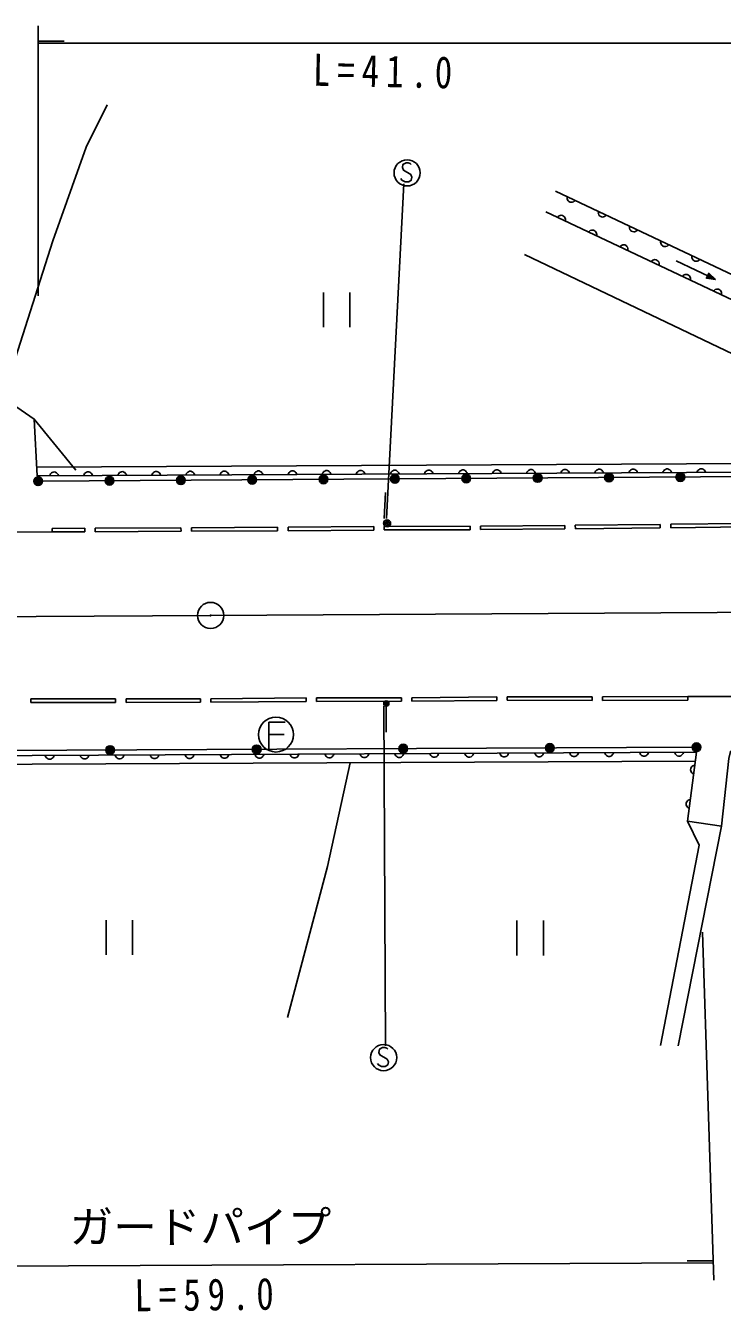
# Model space of a CAD drawing. Units: millimetres, scale not verified. Extents: x 40000 to 680000, y 20000 to 380000.
# Drawn here: x 359589 to 399513, y 241108 to 314805 of the extents above; entities that cross this region are included whole.
import ezdxf
from ezdxf.enums import TextEntityAlignment as Align

# ---------------------------------------------------------------- set-up
doc = ezdxf.new("R2010")
doc.units = ezdxf.units.MM
doc.header["$LTSCALE"] = 1000
doc.layers.add('M-BGD', color=7, linetype='Continuous', lineweight=25)
doc.styles.add('ＭＳ ゴシック', font='')
doc.styles.get('ＭＳ ゴシック').set_extended_font_data('MS Gothic')

msp = doc.modelspace()

# ---------------------------------------------------------------- linework, layer by layer
at = {"layer": 'M-BGD'}
for p, q in [((360301, 299314), (360301, 314805)), ((360301, 313925), (361801, 313925)), ((360301, 313805), (401200, 313805)), ((380259, 286549), (381264, 305732)), ((396864, 301329), (399124, 300260)), ((376650, 299519), (376650, 297519)), ((378170, 297519), (378170, 299519)), ((360236, 289007), (360078, 292253)), ((401274, 289708), (360212, 289495)), ((401241, 289208), (360236, 289007)), ((401200, 288957), (360301, 288696)), ((380140, 286556), (380218, 288054)), ((361105, 285991), (362976, 285993)), ((361105, 285991), (361105, 285791)), ((362977, 285793), (362976, 285993)), ((363575, 285994), (368488, 286024)), ((363575, 285994), (363577, 285794)), ((368488, 286024), (368490, 285824)), ((369089, 286028), (374023, 286052)), ((369090, 285828), (369089, 286028)), ((374023, 286052), (374024, 285852)), ((374623, 286055), (379537, 286095)), ((374623, 286055), (374624, 285855)), ((379537, 286095), (379538, 285895)), ((380138, 286100), (385055, 286114)), ((380138, 286100), (380138, 285900)), ((385055, 286114), (385055, 285914)), ((385653, 286116), (390490, 286160)), ((385653, 286116), (385655, 285916)), ((385655, 285916), (390492, 285960)), ((390490, 286160), (390492, 285960)), ((391090, 286165), (395959, 286216)), ((391090, 286165), (391092, 285965)), ((391092, 285965), (395961, 286016)), ((395959, 286216), (395961, 286016)), ((396558, 286222), (400824, 286270)), ((396558, 286222), (396561, 286022)), ((396561, 286022), (400826, 286070)), ((357665, 285767), (361105, 285791)), ((361105, 285791), (362977, 285793)), ((363577, 285794), (368490, 285824)), ((369090, 285828), (374024, 285852)), ((374624, 285855), (379538, 285895)), ((380138, 285900), (385055, 285914)), ((364738, 276215), (359887, 276212)), ((359887, 276212), (359887, 276012)), ((364738, 276015), (359887, 276012)), ((364738, 276215), (364738, 276015)), ((369600, 276225), (365338, 276215)), ((365338, 276215), (365339, 276015)), ((369600, 276025), (365339, 276015)), ((369600, 276225), (369600, 276025)), ((375656, 276269), (370200, 276226)), ((370200, 276226), (370201, 276026)), ((375658, 276069), (370201, 276026)), ((375656, 276269), (375658, 276069)), ((381118, 276278), (376256, 276273)), ((376256, 276273), (376256, 276073)), ((381119, 276078), (376256, 276073)), ((380121, 275799), (380207, 256322)), ((380241, 275799), (380247, 274299)), ((381118, 276278), (381119, 276078)), ((386590, 276330), (381718, 276279)), ((381718, 276279), (381721, 276079)), ((386593, 276130), (381721, 276079)), ((386590, 276330), (386593, 276130)), ((387190, 276336), (387190, 276136)), ((392047, 276326), (387190, 276336)), ((392047, 276126), (387190, 276136)), ((392047, 276326), (392047, 276126)), ((397533, 276342), (392647, 276324)), ((392647, 276324), (392648, 276124)), ((397534, 276142), (392648, 276124)), ((397533, 276342), (400518, 276351)), ((397533, 276342), (397534, 276142)), ((373530, 274889), (373530, 273369)), ((373530, 274889), (374450, 274889)), ((373530, 274169), (374410, 274169)), ((339216, 273159), (398033, 273441)), ((359964, 272467), (339244, 272242)), ((359961, 272467), (397971, 272653)), ((376883, 266606), (378181, 272556)), ((397522, 269205), (399471, 268922)), ((396985, 256323), (399471, 268922)), ((376883, 266606), (374598, 257948)), ((364197, 263537), (364197, 261537)), ((365717, 261537), (365717, 263537)), ((387737, 263505), (387737, 261505)), ((389257, 261505), (389257, 263505)), ((399033, 242886), (398380, 262845)), ((399000, 244005), (397500, 243998)), ((340184, 243603), (399000, 243885))]:
    msp.add_line(p, q, dxfattribs=at)
for points in [[(358286, 293501), (361141, 302480), (363050, 307849), (364260, 310267)], [(381689, 306849), (381629, 306909), (381509, 306939), (381389, 306939), (381209, 306849), (381179, 306669), (381239, 306519), (381659, 306279), (381719, 306129), (381689, 305949), (381539, 305859), (381329, 305859), (381149, 305949), (381089, 306039)], [(389954, 305319), (409628, 296020), (415270, 293552), (417773, 292564)], [(390622, 305003), (390614, 304940), (390620, 304882), (390644, 304816), (390676, 304767), (390722, 304723), (390795, 304689), (390857, 304682), (390915, 304687), (390982, 304711), (391030, 304744), (391074, 304789)], [(417296, 291355), (414770, 292351), (409089, 294837), (389398, 304143)], [(390519, 303614), (390527, 303676), (390521, 303734), (390497, 303801), (390465, 303849), (390419, 303893), (390347, 303927), (390284, 303935), (390226, 303929), (390160, 303905), (390111, 303873), (390067, 303827)], [(392411, 304158), (392403, 304095), (392409, 304037), (392433, 303970), (392465, 303922), (392511, 303878), (392583, 303844), (392646, 303836), (392704, 303842), (392770, 303866), (392819, 303898), (392863, 303944)], [(392309, 302768), (392317, 302830), (392311, 302888), (392287, 302955), (392255, 303003), (392209, 303047), (392137, 303081), (392074, 303089), (392016, 303083), (391950, 303059), (391901, 303027), (391857, 302981)], [(394199, 303312), (394192, 303250), (394197, 303191), (394221, 303125), (394254, 303076), (394299, 303033), (394372, 302999), (394434, 302991), (394492, 302997), (394559, 303021), (394607, 303053), (394651, 303099)], [(394100, 301921), (394107, 301984), (394101, 302042), (394078, 302109), (394045, 302157), (393999, 302201), (393927, 302235), (393864, 302243), (393806, 302237), (393740, 302213), (393691, 302181), (393648, 302135)], [(395988, 302467), (395980, 302404), (395986, 302346), (396010, 302280), (396042, 302231), (396088, 302187), (396160, 302153), (396223, 302146), (396281, 302151), (396348, 302175), (396396, 302208), (396440, 302253)], [(402250, 293150), (402689, 294762), (388174, 301690)], [(397776, 301622), (397769, 301559), (397774, 301501), (397798, 301434), (397831, 301386), (397876, 301342), (397949, 301308), (398012, 301300), (398070, 301306), (398136, 301330), (398185, 301362), (398228, 301408)], [(395890, 301075), (395897, 301138), (395891, 301196), (395868, 301263), (395835, 301311), (395790, 301355), (395717, 301389), (395654, 301397), (395596, 301391), (395530, 301367), (395481, 301335), (395438, 301289)], [(397680, 300229), (397687, 300292), (397682, 300350), (397658, 300417), (397625, 300465), (397580, 300509), (397507, 300543), (397445, 300551), (397387, 300545), (397320, 300521), (397271, 300489), (397228, 300443)], [(399470, 299383), (399477, 299446), (399472, 299504), (399448, 299571), (399415, 299619), (399370, 299663), (399297, 299697), (399235, 299705), (399177, 299699), (399110, 299675), (399062, 299643), (399018, 299597)], [(362465, 289320), (360078, 292253), (358286, 293501)], [(361462, 289013), (361442, 289073), (361412, 289122), (361362, 289172), (361311, 289202), (361251, 289222), (361171, 289221), (361111, 289201), (361062, 289171), (361012, 289120), (360982, 289070), (360962, 289010)], [(363415, 289022), (363395, 289082), (363364, 289132), (363314, 289182), (363264, 289211), (363204, 289231), (363124, 289231), (363064, 289211), (363014, 289180), (362964, 289130), (362935, 289080), (362915, 289020)], [(365368, 289032), (365347, 289092), (365317, 289142), (365267, 289191), (365217, 289221), (365157, 289241), (365077, 289240), (365017, 289220), (364967, 289190), (364917, 289140), (364887, 289089), (364868, 289029)], [(367320, 289041), (367300, 289101), (367270, 289151), (367219, 289201), (367169, 289231), (367109, 289250), (367029, 289250), (366969, 289230), (366919, 289199), (366870, 289149), (366840, 289099), (366820, 289039)], [(369273, 289051), (369252, 289111), (369222, 289161), (369172, 289210), (369122, 289240), (369062, 289260), (368982, 289260), (368922, 289239), (368872, 289209), (368822, 289159), (368792, 289109), (368773, 289049)], [(371225, 289061), (371205, 289120), (371175, 289170), (371125, 289220), (371074, 289250), (371014, 289270), (370934, 289269), (370874, 289249), (370825, 289219), (370775, 289168), (370745, 289118), (370725, 289058)], [(373178, 289070), (373158, 289130), (373127, 289180), (373077, 289230), (373027, 289259), (372967, 289279), (372887, 289279), (372827, 289258), (372777, 289228), (372727, 289178), (372698, 289128), (372678, 289068)], [(375131, 289080), (375110, 289140), (375080, 289189), (375030, 289239), (374980, 289269), (374920, 289289), (374840, 289288), (374780, 289268), (374730, 289238), (374680, 289188), (374650, 289137), (374631, 289077)], [(377083, 289089), (377063, 289149), (377033, 289199), (376982, 289249), (376932, 289279), (376872, 289298), (376792, 289298), (376732, 289278), (376682, 289247), (376633, 289197), (376603, 289147), (376583, 289087)], [(379036, 289099), (379015, 289159), (378985, 289209), (378935, 289258), (378885, 289288), (378825, 289308), (378745, 289307), (378685, 289287), (378635, 289257), (378585, 289207), (378555, 289157), (378536, 289096)], [(380988, 289108), (380968, 289168), (380938, 289218), (380888, 289268), (380837, 289298), (380777, 289317), (380697, 289317), (380637, 289297), (380588, 289267), (380538, 289216), (380508, 289166), (380488, 289106)], [(382941, 289118), (382921, 289178), (382890, 289228), (382840, 289278), (382790, 289307), (382730, 289327), (382650, 289327), (382590, 289306), (382540, 289276), (382490, 289226), (382461, 289176), (382441, 289116)], [(384894, 289128), (384873, 289188), (384843, 289237), (384793, 289287), (384743, 289317), (384682, 289337), (384602, 289336), (384543, 289316), (384493, 289286), (384443, 289235), (384413, 289185), (384394, 289125)], [(386846, 289137), (386826, 289197), (386796, 289247), (386745, 289297), (386695, 289326), (386635, 289346), (386555, 289346), (386495, 289325), (386445, 289295), (386396, 289245), (386366, 289195), (386346, 289135)], [(388799, 289147), (388778, 289207), (388748, 289257), (388698, 289306), (388648, 289336), (388588, 289356), (388508, 289355), (388448, 289335), (388398, 289305), (388348, 289255), (388318, 289204), (388299, 289144)], [(390751, 289156), (390731, 289216), (390701, 289266), (390651, 289316), (390600, 289346), (390540, 289365), (390460, 289365), (390400, 289345), (390351, 289314), (390301, 289264), (390271, 289214), (390251, 289154)], [(392704, 289166), (392684, 289226), (392653, 289276), (392603, 289325), (392553, 289355), (392493, 289375), (392413, 289375), (392353, 289354), (392303, 289324), (392253, 289274), (392224, 289224), (392204, 289164)], [(394657, 289176), (394636, 289235), (394606, 289285), (394556, 289335), (394506, 289365), (394445, 289385), (394365, 289384), (394306, 289364), (394256, 289334), (394206, 289283), (394176, 289233), (394157, 289173)], [(396609, 289185), (396589, 289245), (396559, 289295), (396508, 289345), (396458, 289374), (396398, 289394), (396318, 289394), (396258, 289373), (396208, 289343), (396159, 289293), (396129, 289243), (396109, 289183)], [(398562, 289195), (398541, 289255), (398511, 289304), (398461, 289354), (398411, 289384), (398351, 289404), (398271, 289403), (398211, 289383), (398161, 289353), (398111, 289303), (398081, 289252), (398062, 289192)], [(70192, 279249), (170190, 279832), (270188, 280415), (370187, 280998), (470185, 281581)], [(399471, 268922), (399891, 272791), (399977, 273202), (463571, 273579)], [(271612, 255864), (277540, 266588), (280170, 271223), (281109, 272543), (359958, 272967)], [(359958, 272967), (398037, 273153), (397522, 269205)], [(360710, 272971), (360731, 272911), (360761, 272861), (360811, 272811), (360861, 272781), (360921, 272762), (361001, 272762), (361061, 272782), (361111, 272813), (361161, 272863), (361191, 272913), (361210, 272973)], [(362715, 272980), (362735, 272921), (362765, 272871), (362815, 272821), (362865, 272791), (362926, 272771), (363006, 272772), (363065, 272792), (363115, 272822), (363165, 272873), (363195, 272923), (363215, 272983)], [(364719, 272990), (364739, 272930), (364769, 272880), (364819, 272831), (364870, 272801), (364930, 272781), (365010, 272782), (365070, 272802), (365119, 272832), (365169, 272882), (365199, 272933), (365219, 272993)], [(366723, 273000), (366743, 272940), (366773, 272890), (366824, 272841), (366874, 272811), (366934, 272791), (367014, 272791), (367074, 272812), (367124, 272842), (367173, 272892), (367203, 272942), (367223, 273002)], [(368727, 273010), (368747, 272950), (368777, 272900), (368828, 272850), (368878, 272821), (368938, 272801), (369018, 272801), (369078, 272822), (369128, 272852), (369177, 272902), (369207, 272952), (369227, 273012)], [(370731, 273020), (370751, 272960), (370782, 272910), (370832, 272860), (370882, 272830), (370942, 272811), (371022, 272811), (371082, 272831), (371132, 272862), (371182, 272912), (371211, 272962), (371231, 273022)], [(372735, 273029), (372755, 272970), (372786, 272920), (372836, 272870), (372886, 272840), (372946, 272820), (373026, 272821), (373086, 272841), (373136, 272871), (373186, 272922), (373215, 272972), (373235, 273032)], [(374739, 273039), (374760, 272979), (374790, 272929), (374840, 272880), (374890, 272850), (374950, 272830), (375030, 272831), (375090, 272851), (375140, 272881), (375190, 272931), (375220, 272982), (375239, 273042)], [(376743, 273049), (376764, 272989), (376794, 272939), (376844, 272889), (376894, 272860), (376954, 272840), (377034, 272840), (377094, 272861), (377144, 272891), (377194, 272941), (377224, 272991), (377243, 273051)], [(378748, 273059), (378768, 272999), (378798, 272949), (378848, 272899), (378898, 272870), (378959, 272850), (379039, 272850), (379098, 272871), (379148, 272901), (379198, 272951), (379228, 273001), (379248, 273061)], [(380752, 273069), (380772, 273009), (380802, 272959), (380852, 272909), (380903, 272879), (380963, 272860), (381043, 272860), (381103, 272880), (381152, 272911), (381202, 272961), (381232, 273011), (381252, 273071)], [(382756, 273078), (382776, 273018), (382806, 272969), (382857, 272919), (382907, 272889), (382967, 272869), (383047, 272870), (383107, 272890), (383157, 272920), (383206, 272971), (383236, 273021), (383256, 273081)], [(384760, 273088), (384780, 273028), (384810, 272978), (384861, 272929), (384911, 272899), (384971, 272879), (385051, 272880), (385111, 272900), (385161, 272930), (385210, 272980), (385240, 273031), (385260, 273091)], [(386764, 273098), (386784, 273038), (386815, 272988), (386865, 272938), (386915, 272909), (386975, 272889), (387055, 272889), (387115, 272910), (387165, 272940), (387215, 272990), (387244, 273040), (387264, 273100)], [(388768, 273108), (388788, 273048), (388819, 272998), (388869, 272948), (388919, 272919), (388979, 272899), (389059, 272899), (389119, 272919), (389169, 272950), (389219, 273000), (389248, 273050), (389268, 273110)], [(390772, 273118), (390793, 273058), (390823, 273008), (390873, 272958), (390923, 272928), (390983, 272909), (391063, 272909), (391123, 272929), (391173, 272960), (391223, 273010), (391253, 273060), (391272, 273120)], [(392776, 273127), (392797, 273067), (392827, 273018), (392877, 272968), (392927, 272938), (392987, 272918), (393067, 272919), (393127, 272939), (393177, 272969), (393227, 273020), (393257, 273070), (393276, 273130)], [(394780, 273137), (394801, 273077), (394831, 273027), (394881, 272978), (394931, 272948), (394991, 272928), (395071, 272929), (395131, 272949), (395181, 272979), (395231, 273029), (395261, 273080), (395280, 273140)], [(396785, 273147), (396805, 273087), (396835, 273037), (396885, 272987), (396936, 272958), (396996, 272938), (397076, 272938), (397136, 272959), (397185, 272989), (397235, 273039), (397265, 273089), (397285, 273149)], [(397940, 272414), (397878, 272402), (397825, 272379), (397769, 272336), (397732, 272290), (397705, 272233), (397695, 272154), (397707, 272091), (397730, 272038), (397773, 271982), (397819, 271946), (397876, 271918)], [(397683, 270440), (397621, 270428), (397567, 270405), (397511, 270362), (397475, 270316), (397447, 270259), (397437, 270180), (397449, 270117), (397473, 270064), (397516, 270008), (397561, 269972), (397618, 269944)], [(397522, 269205), (398197, 267830), (395978, 256336)], [(380343, 256131), (380283, 256191), (380163, 256221), (380043, 256221), (379863, 256131), (379833, 255951), (379893, 255801), (380313, 255561), (380373, 255411), (380343, 255231), (380193, 255141), (379983, 255141), (379803, 255231), (379743, 255321)]]:
    msp.add_lwpolyline(points, dxfattribs=at)
for points in [[(399124, 300260), (398740, 300618), (398603, 300329)], [(399070, 300285), (398745, 300582), (398634, 300347)], [(399015, 300311), (398751, 300547), (398665, 300366)], [(398961, 300337), (398756, 300511), (398696, 300385)], [(398907, 300362), (398761, 300475), (398727, 300403)], [(398834, 300397), (398766, 300440), (398758, 300422)]]:
    msp.add_lwpolyline(points, close=True, dxfattribs=at)
for centre, radius in [((381449, 306369), 750), ((360301, 288696), 250), ((360301, 288696), 220), ((364391, 288722), 250), ((364391, 288722), 220), ((364391, 288722), 190), ((368481, 288748), 250), ((368481, 288748), 220), ((368481, 288748), 190), ((368481, 288748), 160), ((372571, 288774), 250), ((372571, 288774), 220), ((372571, 288774), 190), ((372571, 288774), 160), ((372571, 288774), 130), ((376661, 288801), 250), ((376661, 288801), 220), ((376661, 288801), 190), ((376661, 288801), 160), ((376661, 288801), 130), ((376661, 288801), 100), ((380751, 288827), 250), ((380751, 288827), 220), ((380751, 288827), 190), ((380751, 288827), 160), ((380751, 288827), 130), ((380751, 288827), 100), ((380751, 288827), 70), ((384841, 288853), 250), ((384841, 288853), 220), ((384841, 288853), 190), ((384841, 288853), 160), ((384841, 288853), 130), ((384841, 288853), 100), ((384841, 288853), 70), ((384841, 288853), 40), ((388931, 288879), 250), ((388931, 288879), 220), ((388931, 288879), 190), ((388931, 288879), 160), ((388931, 288879), 130), ((388931, 288879), 100), ((388931, 288879), 70), ((388931, 288879), 40), ((393020, 288905), 250), ((393020, 288905), 220), ((393020, 288905), 190), ((393020, 288905), 160), ((393020, 288905), 130), ((393020, 288905), 100), ((393020, 288905), 70), ((393020, 288905), 40), ((393020, 288905), 10), ((397110, 288931), 250), ((397110, 288931), 220), ((397110, 288931), 190), ((397110, 288931), 160), ((397110, 288931), 130), ((397110, 288931), 100), ((397110, 288931), 70), ((397110, 288931), 40), ((397110, 288931), 10), ((360301, 288696), 190), ((360301, 288696), 160), ((360301, 288696), 130), ((360301, 288696), 100), ((360301, 288696), 70), ((360301, 288696), 40), ((360301, 288696), 10), ((364391, 288722), 160), ((364391, 288722), 130), ((364391, 288722), 100), ((364391, 288722), 70), ((364391, 288722), 40), ((364391, 288722), 10), ((368481, 288748), 130), ((368481, 288748), 100), ((368481, 288748), 70), ((368481, 288748), 40), ((368481, 288748), 10), ((372571, 288774), 100), ((372571, 288774), 70), ((372571, 288774), 40), ((372571, 288774), 10), ((376661, 288801), 70), ((376661, 288801), 40), ((376661, 288801), 10), ((380751, 288827), 40), ((380751, 288827), 10), ((384841, 288853), 10), ((388931, 288879), 10), ((380303, 286282), 200), ((380303, 286282), 120), ((380303, 286282), 40), ((370187, 280998), 750), ((370187, 280998), 30), ((380257, 275951), 150), ((380257, 275951), 90), ((380257, 275951), 30), ((373930, 274169), 1000), ((364424, 273280), 250), ((364424, 273280), 220), ((364424, 273280), 190), ((364424, 273280), 160), ((372826, 273320), 250), ((372826, 273320), 220), ((372826, 273320), 190), ((372826, 273320), 160), ((372826, 273320), 130), ((372826, 273320), 100), ((381228, 273361), 250), ((381228, 273361), 220), ((381228, 273361), 190), ((381228, 273361), 160), ((381228, 273361), 130), ((381228, 273361), 100), ((381228, 273361), 70), ((389631, 273401), 250), ((389631, 273401), 220), ((389631, 273401), 190), ((389631, 273401), 160), ((389631, 273401), 130), ((389631, 273401), 100), ((389631, 273401), 70), ((389631, 273401), 40), ((398033, 273441), 250), ((398033, 273441), 220), ((398033, 273441), 190), ((398033, 273441), 160), ((398033, 273441), 130), ((398033, 273441), 100), ((398033, 273441), 70), ((398033, 273441), 40), ((398033, 273441), 10), ((364424, 273280), 130), ((364424, 273280), 100), ((364424, 273280), 70), ((364424, 273280), 40), ((364424, 273280), 10), ((372826, 273320), 70), ((372826, 273320), 40), ((372826, 273320), 10), ((381228, 273361), 40), ((381228, 273361), 10), ((389631, 273401), 10), ((380103, 255651), 750)]:
    msp.add_circle(centre, radius, dxfattribs=at)

# ---------------------------------------------------------------- texts
at = {"layer": 'M-BGD', "style": 'ＭＳ ゴシック'}
msp.add_text('ガードパイプ', height=1833, dxfattribs=at).set_placement((362099, 244475), align=Align.BOTTOM_LEFT)
at = {"layer": 'M-BGD', "char_height": 1833, "attachment_point": 7, "style": 'ＭＳ ゴシック'}
for s, insert, rotation in [('\\T1.4;\\W0.8;L=41.0', (376037, 311337), 358.9), ('\\T1.4;\\W0.8;L=59.0', (365834, 241076), 0.7)]:
    msp.add_mtext(s, dxfattribs=dict(at, insert=insert, rotation=rotation))

doc.saveas('drawing.dxf')
